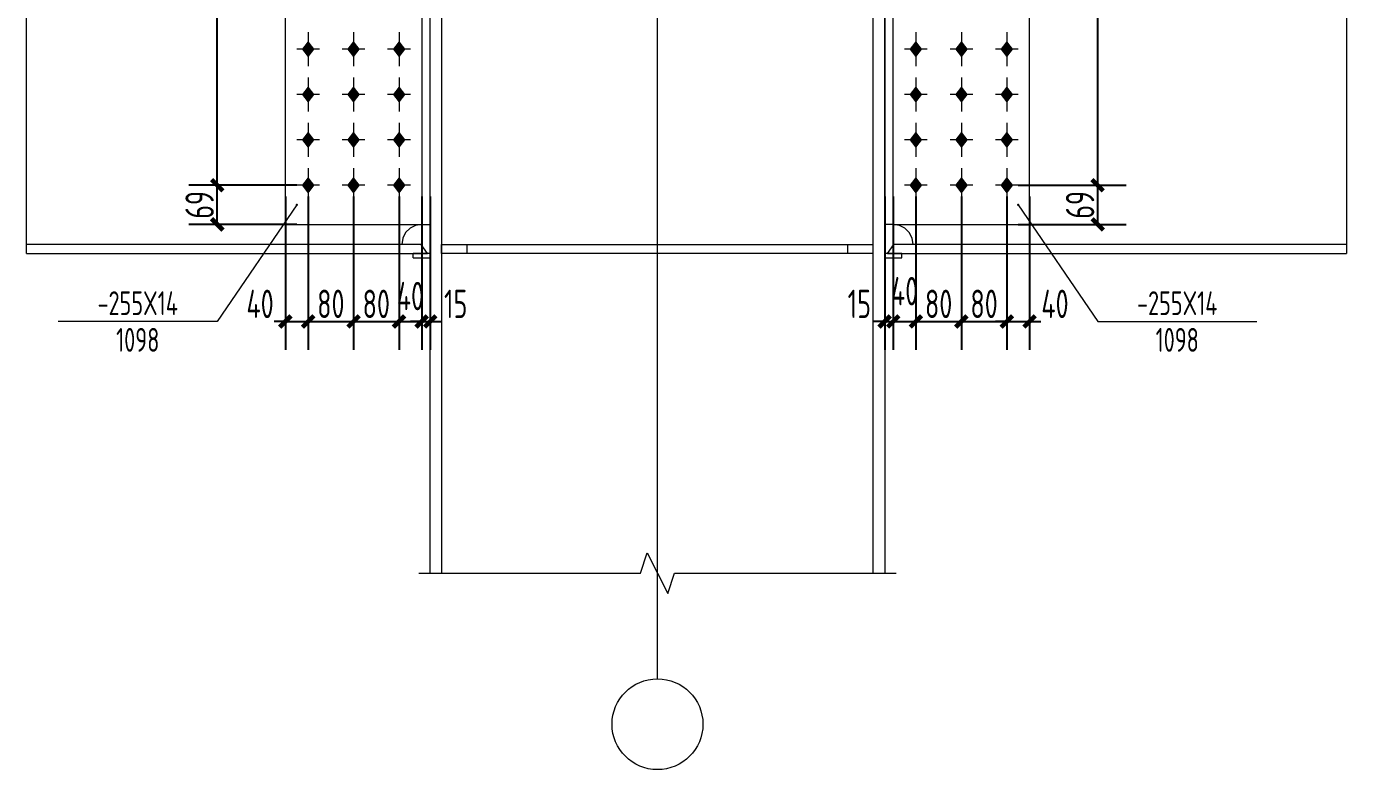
# Model space of a CAD drawing. Extents: x 19118 to 566552, y -1188739 to 92943.
# Drawn here: x 271337 to 282958, y -344053 to -337505 of the extents above; entities that cross this region are included whole.
import ezdxf
from ezdxf.enums import TextEntityAlignment as Align

# ---------------------------------------------------------------- set-up
doc = ezdxf.new("R2010")
doc.units = 0
doc.header["$LTSCALE"] = 1000
doc.header["$MEASUREMENT"] = 0
doc.linetypes.add('线型2', pattern=[5, 3, -2])
doc.layers.get('0').update_dxf_attribs({"linetype": 'CONTINUOUS'})
doc.layers.get('Defpoints').update_dxf_attribs({"linetype": 'CONTINUOUS'})
for name, color, linetype, lineweight in [('尺寸标注', 9, 'CONTINUOUS', 18), ('柱_主零件_实线', 51, 'CONTINUOUS', 18), ('柱_零件_实线', 3, 'CONTINUOUS', 18), ('梁_主零件_实线', 141, 'CONTINUOUS', 18), ('梁_零件_实线', 3, 'CONTINUOUS', 18), ('螺栓组-普通_实线', 7, 'CONTINUOUS', 18), ('轴线__点划线', 9, 'CONTINUOUS', 18), ('钢板标注', 9, 'CONTINUOUS', 18), ('钢框架轴线', 9, 'CONTINUOUS', 18)]:
    doc.layers.add(name, color=color, linetype=linetype, lineweight=lineweight)
doc.styles.add('PkpmHz', font='Pkpmeng', dxfattribs={"width": 0.7, "bigfont": 'hztxt'})
doc.dimstyles.new('Pkpm_100', dxfattribs={"dimtxt": 250, "dimasz": 100, "dimexe": 250, "dimexo": 0.0625, "dimgap": 30, "dimtad": 1, "dimdec": 0, "dimrnd": 5, "dimzin": 0, "dimdsep": 46, "dimtxsty": 'PkpmHz', "dimblk1": 'ARCHTICK', "dimblk2": 'ARCHTICK', "dimsah": 1, "dimcen": 0.09, "dimadec": 0, "dimazin": 0, "dimtfac": 1, "dimtdec": 0, "dimtmove": 2, "dimatfit": 1, "dimfxl": 1, "dimtolj": 1, "dimtzin": 0, "dimarcsym": 0})

# ---------------------------------------------------------------- blocks, each defined once
blk = doc.blocks.new('_ArchTick')
at = {"color": 0, "linetype": 'ByBlock', "const_width": 0.4}
blk.add_lwpolyline([(-0.5, -0.5), (0.5, 0.5)], dxfattribs=at)
blk = doc.blocks.new('*D960')
at = {"layer": 'Defpoints', "color": 0, "linetype": 'Continuous'}
for p in [(273617, -338905), (273817, -338905), (273817, -340105)]:
    blk.add_point(p, dxfattribs=at)
at = {"layer": '尺寸标注', "color": 0, "linetype": 'Continuous', "lineweight": -2}
for p, q in [((273617, -339005), (273617, -340355)), ((273817, -339005), (273817, -340355)), ((273617, -340105), (273517, -340105)), ((273617, -340105), (273817, -340105)), ((273817, -340105), (273917, -340105))]:
    blk.add_line(p, q, dxfattribs=at)
at = {"layer": '尺寸标注', "color": 0, "linetype": 'Continuous', "lineweight": -2, "xscale": 100, "yscale": 100, "zscale": 100}
blk.add_blockref('_ArchTick', (273617, -340105), dxfattribs=at)
at = {"layer": '尺寸标注', "color": 0, "linetype": 'Continuous', "lineweight": -2, "xscale": 100, "yscale": 100, "zscale": 100, "rotation": 180}
blk.add_blockref('_ArchTick', (273817, -340105), dxfattribs=at)
at = {"layer": '尺寸标注', "color": 0, "linetype": 'Continuous', "insert": (273394, -339950), "char_height": 250, "attachment_point": 5, "style": 'PkpmHz'}
blk.add_mtext('\\A1;40', dxfattribs=at)
blk = doc.blocks.new('*D961')
at = {"layer": 'Defpoints', "color": 0, "linetype": 'Continuous'}
for p in [(273817, -338905), (274217, -338905), (274217, -340105)]:
    blk.add_point(p, dxfattribs=at)
at = {"layer": '尺寸标注', "color": 0, "linetype": 'Continuous', "lineweight": -2}
for p, q in [((273817, -339005), (273817, -340355)), ((274217, -339005), (274217, -340355)), ((273817, -340105), (274217, -340105))]:
    blk.add_line(p, q, dxfattribs=at)
at = {"layer": '尺寸标注', "color": 0, "linetype": 'Continuous', "lineweight": -2, "xscale": 100, "yscale": 100, "zscale": 100, "rotation": 180}
blk.add_blockref('_ArchTick', (273817, -340105), dxfattribs=at)
at = {"layer": '尺寸标注', "color": 0, "linetype": 'Continuous', "lineweight": -2, "xscale": 100, "yscale": 100, "zscale": 100}
blk.add_blockref('_ArchTick', (274217, -340105), dxfattribs=at)
at = {"layer": '尺寸标注', "color": 0, "linetype": 'Continuous', "insert": (274017, -339950), "char_height": 250, "attachment_point": 5, "style": 'PkpmHz'}
blk.add_mtext('\\A1;80', dxfattribs=at)
blk = doc.blocks.new('*D962')
at = {"layer": 'Defpoints', "color": 0, "linetype": 'Continuous'}
for p in [(274217, -338905), (274617, -338905), (274617, -340105)]:
    blk.add_point(p, dxfattribs=at)
at = {"layer": '尺寸标注', "color": 0, "linetype": 'Continuous', "lineweight": -2}
for p, q in [((274217, -339005), (274217, -340355)), ((274617, -339005), (274617, -340355)), ((274217, -340105), (274617, -340105))]:
    blk.add_line(p, q, dxfattribs=at)
at = {"layer": '尺寸标注', "color": 0, "linetype": 'Continuous', "lineweight": -2, "xscale": 100, "yscale": 100, "zscale": 100, "rotation": 180}
blk.add_blockref('_ArchTick', (274217, -340105), dxfattribs=at)
at = {"layer": '尺寸标注', "color": 0, "linetype": 'Continuous', "lineweight": -2, "xscale": 100, "yscale": 100, "zscale": 100}
blk.add_blockref('_ArchTick', (274617, -340105), dxfattribs=at)
at = {"layer": '尺寸标注', "color": 0, "linetype": 'Continuous', "insert": (274417, -339950), "char_height": 250, "attachment_point": 5, "style": 'PkpmHz'}
blk.add_mtext('\\A1;80', dxfattribs=at)
blk = doc.blocks.new('*D963')
at = {"layer": 'Defpoints', "color": 0, "linetype": 'Continuous'}
for p in [(274617, -338905), (274817, -338905), (274817, -340105)]:
    blk.add_point(p, dxfattribs=at)
at = {"layer": '尺寸标注', "color": 0, "linetype": 'Continuous', "lineweight": -2}
for p, q in [((274617, -339005), (274617, -340355)), ((274817, -339005), (274817, -340355)), ((274617, -340105), (274817, -340105))]:
    blk.add_line(p, q, dxfattribs=at)
at = {"layer": '尺寸标注', "color": 0, "linetype": 'Continuous', "lineweight": -2, "xscale": 100, "yscale": 100, "zscale": 100, "rotation": 180}
blk.add_blockref('_ArchTick', (274617, -340105), dxfattribs=at)
at = {"layer": '尺寸标注', "color": 0, "linetype": 'Continuous', "lineweight": -2, "xscale": 100, "yscale": 100, "zscale": 100}
blk.add_blockref('_ArchTick', (274817, -340105), dxfattribs=at)
at = {"layer": '尺寸标注', "color": 0, "linetype": 'Continuous', "insert": (274717, -339881), "char_height": 250, "attachment_point": 5, "style": 'PkpmHz'}
blk.add_mtext('\\A1;40', dxfattribs=at)
blk = doc.blocks.new('*D964')
at = {"layer": 'Defpoints', "color": 0, "linetype": 'Continuous'}
for p in [(274817, -338905), (274892, -338905), (274892, -340105)]:
    blk.add_point(p, dxfattribs=at)
at = {"layer": '尺寸标注', "color": 0, "linetype": 'Continuous', "lineweight": -2}
for p, q in [((274817, -339005), (274817, -340355)), ((274892, -339005), (274892, -340355)), ((274817, -340105), (274717, -340105)), ((274817, -340105), (274892, -340105)), ((274892, -340105), (274992, -340105))]:
    blk.add_line(p, q, dxfattribs=at)
at = {"layer": '尺寸标注', "color": 0, "linetype": 'Continuous', "lineweight": -2, "xscale": 100, "yscale": 100, "zscale": 100}
blk.add_blockref('_ArchTick', (274817, -340105), dxfattribs=at)
at = {"layer": '尺寸标注', "color": 0, "linetype": 'Continuous', "lineweight": -2, "xscale": 100, "yscale": 100, "zscale": 100, "rotation": 180}
blk.add_blockref('_ArchTick', (274892, -340105), dxfattribs=at)
at = {"layer": '尺寸标注', "color": 0, "linetype": 'Continuous', "insert": (275116, -339950), "char_height": 250, "attachment_point": 5, "style": 'PkpmHz'}
blk.add_mtext('\\A1;15', dxfattribs=at)
blk = doc.blocks.new('*D965')
at = {"layer": 'Defpoints', "color": 0, "linetype": 'Continuous'}
for p in [(273017, -338905), (273817, -338905), (273817, -339250)]:
    blk.add_point(p, dxfattribs=at)
at = {"layer": '尺寸标注', "color": 0, "linetype": 'Continuous', "lineweight": -2}
for p, q in [((273717, -338905), (272767, -338905)), ((273017, -339250), (273017, -338905)), ((273717, -339250), (272767, -339250))]:
    blk.add_line(p, q, dxfattribs=at)
at = {"layer": '尺寸标注', "color": 0, "linetype": 'Continuous', "lineweight": -2, "xscale": 100, "yscale": 100, "zscale": 100}
for p, rotation in [((273017, -338905), 90), ((273017, -339250), 270)]:
    blk.add_blockref('_ArchTick', p, dxfattribs=dict(at, rotation=rotation))
at = {"layer": '尺寸标注', "color": 0, "linetype": 'Continuous', "insert": (272862, -339078), "char_height": 250, "attachment_point": 5, "rotation": 90, "style": 'PkpmHz'}
blk.add_mtext('\\A1;69', dxfattribs=at)
blk = doc.blocks.new('*D966')
at = {"layer": 'Defpoints', "color": 0, "linetype": 'Continuous'}
for p in [(273017, -334105), (273817, -334105), (273817, -338905)]:
    blk.add_point(p, dxfattribs=at)
at = {"layer": '尺寸标注', "color": 0, "linetype": 'Continuous', "lineweight": -2}
for p, q in [((273717, -334105), (272767, -334105)), ((273017, -338905), (273017, -334105)), ((273717, -338905), (272767, -338905))]:
    blk.add_line(p, q, dxfattribs=at)
at = {"layer": '尺寸标注', "color": 0, "linetype": 'Continuous', "lineweight": -2, "xscale": 100, "yscale": 100, "zscale": 100}
for p, rotation in [((273017, -334105), 90), ((273017, -338905), 270)]:
    blk.add_blockref('_ArchTick', p, dxfattribs=dict(at, rotation=rotation))
at = {"layer": '尺寸标注', "color": 0, "linetype": 'Continuous', "insert": (272862, -336505), "char_height": 250, "attachment_point": 5, "rotation": 90, "style": 'PkpmHz'}
blk.add_mtext('\\A1;12X80', dxfattribs=at)
blk = doc.blocks.new('*D968')
at = {"layer": 'Defpoints', "color": 0, "linetype": 'Continuous'}
for p in [(278892, -338905), (278967, -338905), (278967, -340105)]:
    blk.add_point(p, dxfattribs=at)
at = {"layer": '尺寸标注', "color": 0, "linetype": 'Continuous', "lineweight": -2}
for p, q in [((278892, -339005), (278892, -340355)), ((278967, -339005), (278967, -340355)), ((278892, -340105), (278792, -340105)), ((278892, -340105), (278967, -340105)), ((278967, -340105), (279067, -340105))]:
    blk.add_line(p, q, dxfattribs=at)
at = {"layer": '尺寸标注', "color": 0, "linetype": 'Continuous', "lineweight": -2, "xscale": 100, "yscale": 100, "zscale": 100}
blk.add_blockref('_ArchTick', (278892, -340105), dxfattribs=at)
at = {"layer": '尺寸标注', "color": 0, "linetype": 'Continuous', "lineweight": -2, "xscale": 100, "yscale": 100, "zscale": 100, "rotation": 180}
blk.add_blockref('_ArchTick', (278967, -340105), dxfattribs=at)
at = {"layer": '尺寸标注', "color": 0, "linetype": 'Continuous', "insert": (278669, -339950), "char_height": 250, "attachment_point": 5, "style": 'PkpmHz'}
blk.add_mtext('\\A1;15', dxfattribs=at)
blk = doc.blocks.new('*D969')
at = {"layer": 'Defpoints', "color": 0, "linetype": 'Continuous'}
for p in [(278967, -338905), (279167, -338905), (279167, -340105)]:
    blk.add_point(p, dxfattribs=at)
at = {"layer": '尺寸标注', "color": 0, "linetype": 'Continuous', "lineweight": -2}
for p, q in [((278967, -339005), (278967, -340355)), ((279167, -339005), (279167, -340355)), ((278967, -340105), (279167, -340105))]:
    blk.add_line(p, q, dxfattribs=at)
at = {"layer": '尺寸标注', "color": 0, "linetype": 'Continuous', "lineweight": -2, "xscale": 100, "yscale": 100, "zscale": 100, "rotation": 180}
blk.add_blockref('_ArchTick', (278967, -340105), dxfattribs=at)
at = {"layer": '尺寸标注', "color": 0, "linetype": 'Continuous', "lineweight": -2, "xscale": 100, "yscale": 100, "zscale": 100}
blk.add_blockref('_ArchTick', (279167, -340105), dxfattribs=at)
at = {"layer": '尺寸标注', "color": 0, "linetype": 'Continuous', "insert": (279067, -339838), "char_height": 250, "attachment_point": 5, "style": 'PkpmHz'}
blk.add_mtext('\\A1;40', dxfattribs=at)
blk = doc.blocks.new('*D970')
at = {"layer": 'Defpoints', "color": 0, "linetype": 'Continuous'}
for p in [(279167, -338905), (279567, -338905), (279567, -340105)]:
    blk.add_point(p, dxfattribs=at)
at = {"layer": '尺寸标注', "color": 0, "linetype": 'Continuous', "lineweight": -2}
for p, q in [((279167, -339005), (279167, -340355)), ((279567, -339005), (279567, -340355)), ((279167, -340105), (279567, -340105))]:
    blk.add_line(p, q, dxfattribs=at)
at = {"layer": '尺寸标注', "color": 0, "linetype": 'Continuous', "lineweight": -2, "xscale": 100, "yscale": 100, "zscale": 100, "rotation": 180}
blk.add_blockref('_ArchTick', (279167, -340105), dxfattribs=at)
at = {"layer": '尺寸标注', "color": 0, "linetype": 'Continuous', "lineweight": -2, "xscale": 100, "yscale": 100, "zscale": 100}
blk.add_blockref('_ArchTick', (279567, -340105), dxfattribs=at)
at = {"layer": '尺寸标注', "color": 0, "linetype": 'Continuous', "insert": (279367, -339950), "char_height": 250, "attachment_point": 5, "style": 'PkpmHz'}
blk.add_mtext('\\A1;80', dxfattribs=at)
blk = doc.blocks.new('*D971')
at = {"layer": 'Defpoints', "color": 0, "linetype": 'Continuous'}
for p in [(279567, -338905), (279967, -338905), (279967, -340105)]:
    blk.add_point(p, dxfattribs=at)
at = {"layer": '尺寸标注', "color": 0, "linetype": 'Continuous', "lineweight": -2}
for p, q in [((279567, -339005), (279567, -340355)), ((279967, -339005), (279967, -340355)), ((279567, -340105), (279967, -340105))]:
    blk.add_line(p, q, dxfattribs=at)
at = {"layer": '尺寸标注', "color": 0, "linetype": 'Continuous', "lineweight": -2, "xscale": 100, "yscale": 100, "zscale": 100, "rotation": 180}
blk.add_blockref('_ArchTick', (279567, -340105), dxfattribs=at)
at = {"layer": '尺寸标注', "color": 0, "linetype": 'Continuous', "lineweight": -2, "xscale": 100, "yscale": 100, "zscale": 100}
blk.add_blockref('_ArchTick', (279967, -340105), dxfattribs=at)
at = {"layer": '尺寸标注', "color": 0, "linetype": 'Continuous', "insert": (279767, -339950), "char_height": 250, "attachment_point": 5, "style": 'PkpmHz'}
blk.add_mtext('\\A1;80', dxfattribs=at)
blk = doc.blocks.new('*D972')
at = {"layer": 'Defpoints', "color": 0, "linetype": 'Continuous'}
for p in [(279967, -338905), (280167, -338905), (280167, -340105)]:
    blk.add_point(p, dxfattribs=at)
at = {"layer": '尺寸标注', "color": 0, "linetype": 'Continuous', "lineweight": -2}
for p, q in [((279967, -339005), (279967, -340355)), ((280167, -339005), (280167, -340355)), ((279967, -340105), (279867, -340105)), ((279967, -340105), (280167, -340105)), ((280167, -340105), (280267, -340105))]:
    blk.add_line(p, q, dxfattribs=at)
at = {"layer": '尺寸标注', "color": 0, "linetype": 'Continuous', "lineweight": -2, "xscale": 100, "yscale": 100, "zscale": 100}
blk.add_blockref('_ArchTick', (279967, -340105), dxfattribs=at)
at = {"layer": '尺寸标注', "color": 0, "linetype": 'Continuous', "lineweight": -2, "xscale": 100, "yscale": 100, "zscale": 100, "rotation": 180}
blk.add_blockref('_ArchTick', (280167, -340105), dxfattribs=at)
at = {"layer": '尺寸标注', "color": 0, "linetype": 'Continuous', "insert": (280391, -339950), "char_height": 250, "attachment_point": 5, "style": 'PkpmHz'}
blk.add_mtext('\\A1;40', dxfattribs=at)
blk = doc.blocks.new('*D973')
at = {"layer": 'Defpoints', "color": 0, "linetype": 'Continuous'}
for p in [(279967, -338905), (280767, -338905), (279967, -339250)]:
    blk.add_point(p, dxfattribs=at)
at = {"layer": '尺寸标注', "color": 0, "linetype": 'Continuous', "lineweight": -2}
for p, q in [((280067, -338905), (281017, -338905)), ((280767, -339250), (280767, -338905)), ((280067, -339250), (281017, -339250))]:
    blk.add_line(p, q, dxfattribs=at)
at = {"layer": '尺寸标注', "color": 0, "linetype": 'Continuous', "lineweight": -2, "xscale": 100, "yscale": 100, "zscale": 100}
for p, rotation in [((280767, -338905), 90), ((280767, -339250), 270)]:
    blk.add_blockref('_ArchTick', p, dxfattribs=dict(at, rotation=rotation))
at = {"layer": '尺寸标注', "color": 0, "linetype": 'Continuous', "insert": (280612, -339078), "char_height": 250, "attachment_point": 5, "rotation": 90, "style": 'PkpmHz'}
blk.add_mtext('\\A1;69', dxfattribs=at)
blk = doc.blocks.new('*D974')
at = {"layer": 'Defpoints', "color": 0, "linetype": 'Continuous'}
for p in [(279967, -334105), (280767, -334105), (279967, -338905)]:
    blk.add_point(p, dxfattribs=at)
at = {"layer": '尺寸标注', "color": 0, "linetype": 'Continuous', "lineweight": -2}
for p, q in [((280067, -334105), (281017, -334105)), ((280767, -338905), (280767, -334105)), ((280067, -338905), (281017, -338905))]:
    blk.add_line(p, q, dxfattribs=at)
at = {"layer": '尺寸标注', "color": 0, "linetype": 'Continuous', "lineweight": -2, "xscale": 100, "yscale": 100, "zscale": 100}
for p, rotation in [((280767, -334105), 90), ((280767, -338905), 270)]:
    blk.add_blockref('_ArchTick', p, dxfattribs=dict(at, rotation=rotation))
at = {"layer": '尺寸标注', "color": 0, "linetype": 'Continuous', "insert": (280612, -336505), "char_height": 250, "attachment_point": 5, "rotation": 90, "style": 'PkpmHz'}
blk.add_mtext('\\A1;12X80', dxfattribs=at)

msp = doc.modelspace()

# ---------------------------------------------------------------- hatches: boundary and pattern name
at = {"layer": '螺栓组-普通_实线'}
for points in [[(273817.16, -337640.49), (273767.16, -337705.49), (273817.16, -337770.49), (273867.16, -337705.49)], [(274217.16, -337640.49), (274167.16, -337705.49), (274217.16, -337770.49), (274267.16, -337705.49)], [(274617.16, -337640.49), (274567.16, -337705.49), (274617.16, -337770.49), (274667.16, -337705.49)], [(279167.16, -337640.49), (279117.16, -337705.49), (279167.16, -337770.49), (279217.16, -337705.49)], [(279567.16, -337640.49), (279517.16, -337705.49), (279567.16, -337770.49), (279617.16, -337705.49)], [(279967.16, -337640.49), (279917.16, -337705.49), (279967.16, -337770.49), (280017.16, -337705.49)], [(273817.16, -338040.49), (273767.16, -338105.49), (273817.16, -338170.49), (273867.16, -338105.49)], [(274217.16, -338040.49), (274167.16, -338105.49), (274217.16, -338170.49), (274267.16, -338105.49)], [(274617.16, -338040.49), (274567.16, -338105.49), (274617.16, -338170.49), (274667.16, -338105.49)], [(279167.16, -338040.49), (279117.16, -338105.49), (279167.16, -338170.49), (279217.16, -338105.49)], [(279567.16, -338040.49), (279517.16, -338105.49), (279567.16, -338170.49), (279617.16, -338105.49)], [(279967.16, -338040.49), (279917.16, -338105.49), (279967.16, -338170.49), (280017.16, -338105.49)], [(273817.16, -338440.49), (273767.16, -338505.49), (273817.16, -338570.49), (273867.16, -338505.49)], [(274217.16, -338440.49), (274167.16, -338505.49), (274217.16, -338570.49), (274267.16, -338505.49)], [(274617.16, -338440.49), (274567.16, -338505.49), (274617.16, -338570.49), (274667.16, -338505.49)], [(279167.16, -338440.49), (279117.16, -338505.49), (279167.16, -338570.49), (279217.16, -338505.49)], [(279567.16, -338440.49), (279517.16, -338505.49), (279567.16, -338570.49), (279617.16, -338505.49)], [(279967.16, -338440.49), (279917.16, -338505.49), (279967.16, -338570.49), (280017.16, -338505.49)], [(273817.16, -338840.49), (273767.16, -338905.49), (273817.16, -338970.49), (273867.16, -338905.49)], [(274217.16, -338840.49), (274167.16, -338905.49), (274217.16, -338970.49), (274267.16, -338905.49)], [(274617.16, -338840.49), (274567.16, -338905.49), (274617.16, -338970.49), (274667.16, -338905.49)], [(279167.16, -338840.49), (279117.16, -338905.49), (279167.16, -338970.49), (279217.16, -338905.49)], [(279567.16, -338840.49), (279517.16, -338905.49), (279567.16, -338970.49), (279617.16, -338905.49)], [(279967.16, -338840.49), (279917.16, -338905.49), (279967.16, -338970.49), (280017.16, -338905.49)]]:
    msp.add_hatch(color=1, dxfattribs=at).paths.add_polyline_path(points)

# ---------------------------------------------------------------- linework, layer by layer
at = {"layer": '柱_主零件_实线', "linetype": 'Continuous', "ltscale": 100}
for p, q in [((274892.16, -342322.78), (274892.16, -333265.49)), ((274992.16, -333265.49), (274992.16, -342322.78)), ((278792.16, -342322.78), (278792.16, -333265.49)), ((278892.16, -333265.49), (278892.16, -342322.78))]:
    msp.add_line(p, q, dxfattribs=at)
at = {"layer": '柱_零件_实线', "linetype": '线型2', "ltscale": 100}
for p, q in [((273617.16, -339250.49), (273617.16, -333760.49)), ((280167.16, -339250.49), (280167.16, -333760.49)), ((273617.16, -339250.49), (274817.16, -339250.49)), ((278967.16, -339250.49), (280167.16, -339250.49)), ((275217.16, -339505.49), (275217.16, -339425.49)), ((278567.16, -339505.49), (278567.16, -339425.49))]:
    msp.add_line(p, q, dxfattribs=at)
at = {"layer": '柱_零件_实线', "ltscale": 100}
for p, q in [((274892.16, -339250.49), (274892.16, -333760.49)), ((278892.16, -339250.49), (278892.16, -333760.49)), ((274817.16, -339250.49), (274892.16, -339250.49)), ((278967.16, -339250.49), (278892.16, -339250.49)), ((274992.16, -339505.49), (274992.16, -339425.49)), ((274992.16, -339425.49), (278792.16, -339425.49)), ((278792.16, -339505.49), (278792.16, -339425.49)), ((278792.16, -339505.49), (274992.16, -339505.49))]:
    msp.add_line(p, q, dxfattribs=at)
at = {"layer": '梁_主零件_实线', "ltscale": 100}
for p, q in [((271337.23, -339505.49), (271337.23, -333505.49)), ((282958.07, -333505.49), (282958.07, -339505.49)), ((274817.16, -333760.49), (274817.16, -339250.49)), ((278967.16, -339250.49), (278967.16, -333760.49)), ((274675.58, -339322.62), (274650.72, -339371.41)), ((274714.29, -339283.91), (274675.58, -339322.62)), ((274763.08, -339259.05), (274714.29, -339283.91)), ((274817.16, -339250.49), (274763.08, -339259.05)), ((279021.23, -339259.05), (278967.16, -339250.49)), ((279070.02, -339283.91), (279021.23, -339259.05)), ((279108.73, -339322.62), (279070.02, -339283.91)), ((279133.59, -339371.41), (279108.73, -339322.62)), ((274811.14, -339425.49), (271337.23, -339425.49)), ((274650.72, -339371.41), (274642.16, -339425.49)), ((274867.16, -339505.49), (274811.14, -339425.49)), ((278917.16, -339505.49), (278973.17, -339425.49)), ((282958.07, -339425.49), (278973.17, -339425.49)), ((279142.16, -339425.49), (279133.59, -339371.41)), ((271337.23, -339505.49), (274867.16, -339505.49)), ((278917.16, -339505.49), (282958.07, -339505.49))]:
    msp.add_line(p, q, dxfattribs=at)
at = {"layer": '梁_零件_实线', "ltscale": 100}
for p, q in [((274742.16, -339545.49), (274742.16, -339505.49)), ((274892.16, -339505.49), (274742.16, -339505.49)), ((274742.16, -339545.49), (274892.16, -339545.49)), ((274892.16, -339545.49), (274892.16, -339505.49)), ((279042.16, -339505.49), (278892.16, -339505.49)), ((278892.16, -339545.49), (278892.16, -339505.49)), ((278892.16, -339545.49), (279042.16, -339545.49)), ((279042.16, -339545.49), (279042.16, -339505.49))]:
    msp.add_line(p, q, dxfattribs=at)
at = {"layer": '螺栓组-普通_实线', "color": 9, "ltscale": 100}
for p, q in [((273817.16, -337555.49), (273817.16, -337855.49)), ((274217.16, -337555.49), (274217.16, -337855.49)), ((274617.16, -337555.49), (274617.16, -337855.49)), ((279167.16, -337555.49), (279167.16, -337855.49)), ((279567.16, -337555.49), (279567.16, -337855.49)), ((279967.16, -337555.49), (279967.16, -337855.49)), ((273917.16, -337705.49), (273717.16, -337705.49)), ((274317.16, -337705.49), (274117.16, -337705.49)), ((274717.16, -337705.49), (274517.16, -337705.49)), ((279267.16, -337705.49), (279067.16, -337705.49)), ((279667.16, -337705.49), (279467.16, -337705.49)), ((280067.16, -337705.49), (279867.16, -337705.49)), ((273817.16, -337955.49), (273817.16, -338255.49)), ((274217.16, -337955.49), (274217.16, -338255.49)), ((274617.16, -337955.49), (274617.16, -338255.49)), ((279167.16, -337955.49), (279167.16, -338255.49)), ((279567.16, -337955.49), (279567.16, -338255.49)), ((279967.16, -337955.49), (279967.16, -338255.49)), ((273917.16, -338105.49), (273717.16, -338105.49)), ((274317.16, -338105.49), (274117.16, -338105.49)), ((274717.16, -338105.49), (274517.16, -338105.49)), ((279267.16, -338105.49), (279067.16, -338105.49)), ((279667.16, -338105.49), (279467.16, -338105.49)), ((280067.16, -338105.49), (279867.16, -338105.49)), ((273817.16, -338355.49), (273817.16, -338655.49)), ((274217.16, -338355.49), (274217.16, -338655.49)), ((274617.16, -338355.49), (274617.16, -338655.49)), ((279167.16, -338355.49), (279167.16, -338655.49)), ((279567.16, -338355.49), (279567.16, -338655.49)), ((279967.16, -338355.49), (279967.16, -338655.49)), ((273917.16, -338505.49), (273717.16, -338505.49)), ((274317.16, -338505.49), (274117.16, -338505.49)), ((274717.16, -338505.49), (274517.16, -338505.49)), ((279267.16, -338505.49), (279067.16, -338505.49)), ((279667.16, -338505.49), (279467.16, -338505.49)), ((280067.16, -338505.49), (279867.16, -338505.49)), ((273817.16, -338755.49), (273817.16, -339055.49)), ((274217.16, -338755.49), (274217.16, -339055.49)), ((274617.16, -338755.49), (274617.16, -339055.49)), ((279167.16, -338755.49), (279167.16, -339055.49)), ((279567.16, -338755.49), (279567.16, -339055.49)), ((279967.16, -338755.49), (279967.16, -339055.49)), ((273917.16, -338905.49), (273717.16, -338905.49)), ((274317.16, -338905.49), (274117.16, -338905.49)), ((274717.16, -338905.49), (274517.16, -338905.49)), ((279267.16, -338905.49), (279067.16, -338905.49)), ((279667.16, -338905.49), (279467.16, -338905.49)), ((280067.16, -338905.49), (279867.16, -338905.49))]:
    msp.add_line(p, q, dxfattribs=at)
at = {"layer": '螺栓组-普通_实线', "color": 1, "linetype": 'Continuous'}
for points in [[(273817.16, -337640.49), (273767.16, -337705.49), (273817.16, -337770.49), (273867.16, -337705.49)], [(274217.16, -337640.49), (274167.16, -337705.49), (274217.16, -337770.49), (274267.16, -337705.49)], [(274617.16, -337640.49), (274567.16, -337705.49), (274617.16, -337770.49), (274667.16, -337705.49)], [(279167.16, -337640.49), (279117.16, -337705.49), (279167.16, -337770.49), (279217.16, -337705.49)], [(279567.16, -337640.49), (279517.16, -337705.49), (279567.16, -337770.49), (279617.16, -337705.49)], [(279967.16, -337640.49), (279917.16, -337705.49), (279967.16, -337770.49), (280017.16, -337705.49)], [(273817.16, -338040.49), (273767.16, -338105.49), (273817.16, -338170.49), (273867.16, -338105.49)], [(274217.16, -338040.49), (274167.16, -338105.49), (274217.16, -338170.49), (274267.16, -338105.49)], [(274617.16, -338040.49), (274567.16, -338105.49), (274617.16, -338170.49), (274667.16, -338105.49)], [(279167.16, -338040.49), (279117.16, -338105.49), (279167.16, -338170.49), (279217.16, -338105.49)], [(279567.16, -338040.49), (279517.16, -338105.49), (279567.16, -338170.49), (279617.16, -338105.49)], [(279967.16, -338040.49), (279917.16, -338105.49), (279967.16, -338170.49), (280017.16, -338105.49)], [(273817.16, -338440.49), (273767.16, -338505.49), (273817.16, -338570.49), (273867.16, -338505.49)], [(274217.16, -338440.49), (274167.16, -338505.49), (274217.16, -338570.49), (274267.16, -338505.49)], [(274617.16, -338440.49), (274567.16, -338505.49), (274617.16, -338570.49), (274667.16, -338505.49)], [(279167.16, -338440.49), (279117.16, -338505.49), (279167.16, -338570.49), (279217.16, -338505.49)], [(279567.16, -338440.49), (279517.16, -338505.49), (279567.16, -338570.49), (279617.16, -338505.49)], [(279967.16, -338440.49), (279917.16, -338505.49), (279967.16, -338570.49), (280017.16, -338505.49)], [(273817.16, -338840.49), (273767.16, -338905.49), (273817.16, -338970.49), (273867.16, -338905.49)], [(274217.16, -338840.49), (274167.16, -338905.49), (274217.16, -338970.49), (274267.16, -338905.49)], [(274617.16, -338840.49), (274567.16, -338905.49), (274617.16, -338970.49), (274667.16, -338905.49)], [(279167.16, -338840.49), (279117.16, -338905.49), (279167.16, -338970.49), (279217.16, -338905.49)], [(279567.16, -338840.49), (279517.16, -338905.49), (279567.16, -338970.49), (279617.16, -338905.49)], [(279967.16, -338840.49), (279917.16, -338905.49), (279967.16, -338970.49), (280017.16, -338905.49)]]:
    msp.add_lwpolyline(points, close=True, dxfattribs=at)
at = {"layer": '轴线__点划线', "ltscale": 100}
for p, q in [((276742.16, -342322.78), (276802.16, -342142.78)), ((276802.16, -342142.78), (276982.16, -342502.78)), ((274792.16, -342322.78), (276742.16, -342322.78)), ((276982.16, -342502.78), (277042.16, -342322.78)), ((277042.16, -342322.78), (278992.16, -342322.78))]:
    msp.add_line(p, q, dxfattribs=at)
at = {"layer": '钢板标注', "ltscale": 100}
for p, q in [((273717.16, -339077.99), (273017.16, -340105.49)), ((280067.16, -339077.99), (280767.16, -340105.49)), ((273017.16, -340105.49), (271617.16, -340105.49)), ((280767.16, -340105.49), (282167.15, -340105.49))]:
    msp.add_line(p, q, dxfattribs=at)
at = {"layer": '钢板标注', "ltscale": 100, "const_width": 10}
for points in [[(273722.16, -339077.99, 1), (273712.16, -339077.99, 1)], [(280072.16, -339077.99, 1), (280062.16, -339077.99, 1)]]:
    msp.add_lwpolyline(points, format="xyb", close=True, dxfattribs=at)
at = {"layer": '钢框架轴线', "ltscale": 100}
msp.add_line((276892.16, -343252.78), (276892.16, -332455.49), dxfattribs=at)
msp.add_circle((276892.16, -343652.78), 400, dxfattribs=at)

# ---------------------------------------------------------------- texts
at = {"layer": '钢板标注', "style": 'PkpmHz', "width": 0.71}
for p in [(272317.16, -340048.87), (281467.15, -340048.87)]:
    msp.add_text('-255X14', height=210, dxfattribs=at).set_placement(p, align=Align.CENTER)
for p in [(272317.16, -340162.1), (281467.15, -340162.1)]:
    msp.add_text('1098', height=210, dxfattribs=at).set_placement(p, align=Align.TOP_CENTER)

# ---------------------------------------------------------------- dimensions: what is measured, and where the dimension line sits
at = {"layer": '尺寸标注', "linetype": 'Continuous'}
for base, p1, p2, text, picture, middle in [((273017.16, -334105.49), (273817.16, -338905.49), (273817.16, -334105.49), '12X80', '*D966', (272862.16, -336505.49)), ((280767.16, -334105.49), (279967.16, -338905.49), (279967.16, -334105.49), '12X80', '*D974', (280612.16, -336505.49)), ((273017.16, -338905.49), (273817.16, -339250.49), (273817.16, -338905.49), '69', '*D965', (272862.16, -339077.99)), ((280767.16, -338905.49), (279967.16, -339250.49), (279967.16, -338905.49), '69', '*D973', (280612.16, -339077.99))]:
    dim = msp.add_linear_dim(base=base, p1=p1, p2=p2, angle=90, text=text, dimstyle='Pkpm_100', override={"dimexo": 100, "dimtih": 0, "dimtoh": 0}, dxfattribs=at)
    dim.commit()
    dim.dimension.update_dxf_attribs({"geometry": picture, "text_midpoint": middle})
for base, p1, p2, text, picture, middle in [((273817.16, -340105.49), (273617.16, -338905.49), (273817.16, -338905.49), '40', '*D960', (273393.53, -339950.24)), ((274817.16, -340105.49), (274617.16, -338905.49), (274817.16, -338905.49), '40', '*D963', (274717.16, -339881.24)), ((274892.16, -340105.49), (274817.16, -338905.49), (274892.16, -338905.49), '15', '*D964', (275115.78, -339950.24)), ((278967.16, -340105.49), (278892.16, -338905.49), (278967.16, -338905.49), '15', '*D968', (278668.53, -339950.24)), ((279167.16, -340105.49), (278967.16, -338905.49), (279167.16, -338905.49), '40', '*D969', (279067.16, -339838.01)), ((280167.16, -340105.49), (279967.16, -338905.49), (280167.16, -338905.49), '40', '*D972', (280390.78, -339950.24))]:
    dim = msp.add_linear_dim(base=base, p1=p1, p2=p2, text=text, dimstyle='Pkpm_100', override={"dimexo": 100, "dimtih": 0, "dimtoh": 0}, dxfattribs=at)
    dim.commit()
    dim.dimension.update_dxf_attribs({"geometry": picture, "text_midpoint": middle, "dimtype": 160})
for base, p1, p2, picture, middle in [((274217.16, -340105.49), (273817.16, -338905.49), (274217.16, -338905.49), '*D961', (274017.16, -339950.49)), ((274617.16, -340105.49), (274217.16, -338905.49), (274617.16, -338905.49), '*D962', (274417.16, -339950.49)), ((279567.16, -340105.49), (279167.16, -338905.49), (279567.16, -338905.49), '*D970', (279367.16, -339950.49)), ((279967.16, -340105.49), (279567.16, -338905.49), (279967.16, -338905.49), '*D971', (279767.16, -339950.49))]:
    dim = msp.add_linear_dim(base=base, p1=p1, p2=p2, text='80', dimstyle='Pkpm_100', override={"dimexo": 100, "dimtih": 0, "dimtoh": 0}, dxfattribs=at)
    dim.commit()
    dim.dimension.update_dxf_attribs({"geometry": picture, "text_midpoint": middle})

doc.saveas('drawing.dxf')
